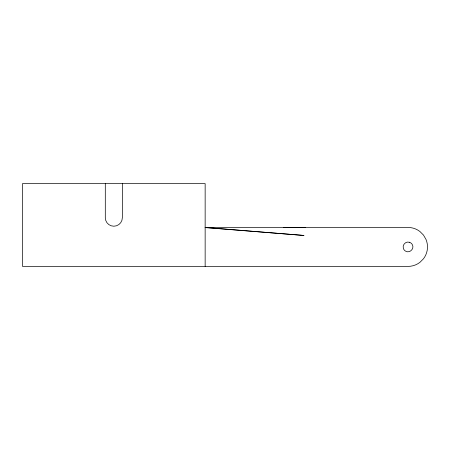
<?xml version="1.0" encoding="UTF-8"?>
<svg xmlns="http://www.w3.org/2000/svg" width="450" height="450" viewBox="0 0 450 450"><rect width="100%" height="100%" fill="white"/><g stroke="black" fill="none" stroke-linecap="round" stroke-linejoin="round"><path stroke-width="0.67" d="M283.382 227.475L305.736 227.441M205.149 227.593L304.014 235.457L205.149 227.441L408.015 227.441A19.479 19.479 0 0 1 419.878 231.469L423.478 235.058L426.021 239.468A19.479 19.479 0 0 1 423.473 258.784L419.884 262.378A19.479 19.479 0 0 1 408.015 266.4L22.5 266.4L22.5 183.6L205.149 183.6L205.149 266.4M409.281 242.218C405.832 241.178 402.277 244.732 403.318 248.181A4.854 4.854 0 0 0 405.579 251.139C409.629 253.71 414.81 248.529 412.239 244.485A4.854 4.854 0 0 0 409.252 242.246M122.349 183.6L122.349 217.693A8.522 8.522 0 0 1 113.828 226.215A8.522 8.522 0 0 1 105.3 217.693L105.3 183.6"/></g></svg>
